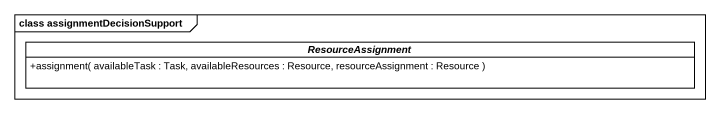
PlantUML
@startuml
mainframe class assignmentDecisionSupport
hide circle
hide empty members
skinparam classAttributeIconSize 0
abstract class ResourceAssignment #FFFFFF {
  +assignment( availableTask : Task, availableResources : Resource, resourceAssignment : Resource )
}
@enduml
